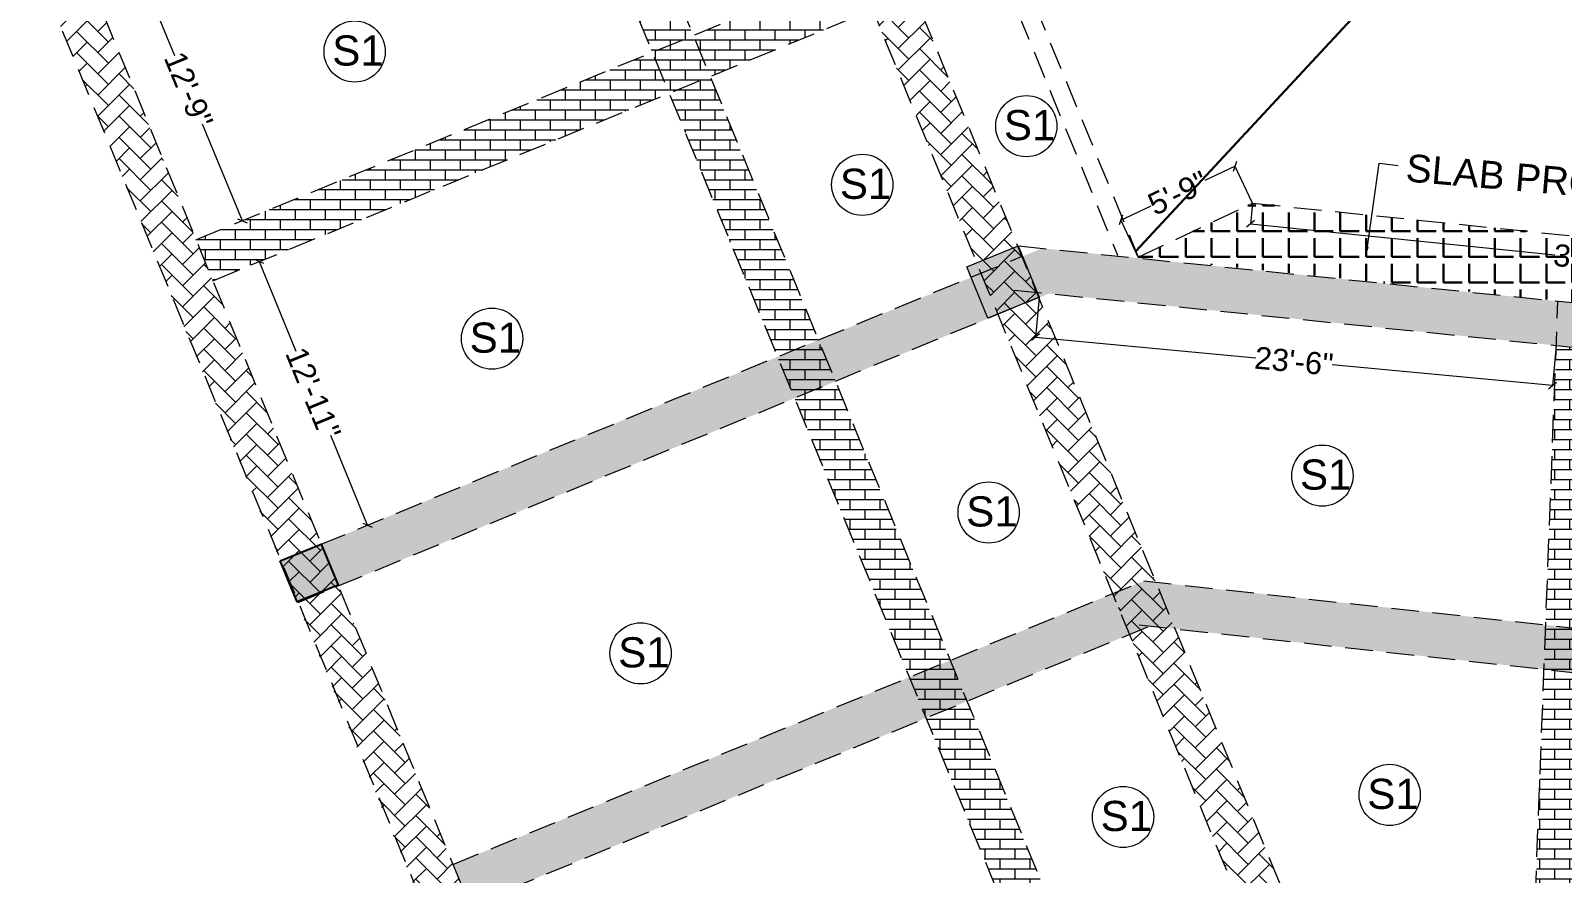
# Model space of a CAD drawing. Header units: inches. Extents: x -13956017 to 293115509, y -946740 to -305538.
# Drawn here: x 1189039 to 1189869, y -920366 to -919909 of the extents above; entities that cross this region are included whole.
import ezdxf

# ---------------------------------------------------------------- set-up
doc = ezdxf.new("R2010")
doc.units = ezdxf.units.IN
doc.header["$LTSCALE"] = 6
doc.header["$PDMODE"] = 2
doc.linetypes.add('CONTINOUS', pattern=[2000000.0, 1000000.0, 1000000.0])
doc.linetypes.add('DASHED2', pattern=[0.375, 0.25, -0.125])
for name, color, linetype in [('A-CUTOUT', 3, 'CONTINOUS'), ('DIM', 7, 'Continuous'), ('door', 5, 'Continuous')]:
    doc.layers.add(name, color=color, linetype=linetype)
for name, color, linetype, lineweight in [('COL MARK', 210, 'Continuous', 18), ('column', 240, 'Continuous', 25), ('v.b', 200, 'Continuous', 5), ('W', 250, 'Continuous', 5), ('wall', 7, 'Continuous', 30)]:
    doc.layers.add(name, color=color, linetype=linetype, lineweight=lineweight)
doc.styles.add('A', font='arial.ttf')
doc.styles.add('ARI', font='arial.ttf')
doc.dimstyles.new('Copy(2) of AA', dxfattribs={"dimtxt": 12, "dimasz": 4, "dimexe": 0.18, "dimexo": 0, "dimgap": 0.09, "dimtad": 0, "dimdec": 0, "dimzin": 0, "dimdsep": 46, "dimlunit": 3, "dimtxsty": 'ARI', "dimblk": 'OBLIQUE', "dimcen": 0.09, "dimclrd": 7, "dimclre": 7, "dimclrt": 7, "dimadec": 0, "dimazin": 0, "dimtfac": 1, "dimtdec": 0, "dimtofl": 0, "dimtmove": 0, "dimatfit": 3, "dimfxl": 1, "dimtolj": 1, "dimtzin": 0, "dimlwd": 5, "dimlwe": 5, "dimarcsym": 0})
pattern_1 = [(0, (-2423.1, -16103.0786), (0, 5.419344), []), (90, (-2423.1, -16103.0786), (-8.128, 5.419344), [5.419344, -5.419344])]

# ---------------------------------------------------------------- blocks, each defined once
blk = doc.blocks.new('_Oblique')
at = {"layer": 'DIM', "color": 0, "lineweight": -2}
blk.add_line((-0.5, -0.5), (0.5, 0.5), dxfattribs=at)
blk = doc.blocks.new('*D144')
at = {"layer": 'Defpoints', "color": 0, "ltscale": 6, "transparency": 16777216}
for p in [(1189095.16, -919870.37, -84.64), (1189153.48, -920012.29, -4170.56), (1189153.48, -920012.29)]:
    blk.add_point(p, dxfattribs=at)
at = {"layer": 'wall', "color": 7, "linetype": 'Continuous', "lineweight": 5, "ltscale": 6, "transparency": 16777216}
for p, q in [((1189095.16, -919870.37), (1189095.32, -919870.3)), ((1189095.16, -919870.37), (1189116.67, -919922.71)), ((1189153.48, -920012.29), (1189131.97, -919959.96)), ((1189153.48, -920012.29), (1189153.65, -920012.22))]:
    blk.add_line(p, q, dxfattribs=at)
at = {"layer": 'wall', "color": 7, "lineweight": 5, "ltscale": 6, "transparency": 16777216, "xscale": 4, "yscale": 4, "zscale": 4}
for p, rotation in [((1189095.16, -919870.37), 112.3405159884428), ((1189153.48, -920012.29), 292.3405159884428)]:
    blk.add_blockref('_Oblique', p, dxfattribs=dict(at, rotation=rotation))
at = {"layer": 'wall', "color": 7, "ltscale": 6, "transparency": 16777216, "insert": (1189124.32, -919941.33), "char_height": 12, "attachment_point": 5, "rotation": 292.34052, "style": 'ARI'}
blk.add_mtext('\\A1;12\'-9"', dxfattribs=at)
blk = doc.blocks.new('*D146')
at = {"layer": 'Defpoints', "color": 0, "ltscale": 6, "transparency": 16777216}
for p in [(1189162.61, -920034.5, -4170.56), (1189221.35, -920177.45, -84.64), (1189221.35, -920177.45)]:
    blk.add_point(p, dxfattribs=at)
at = {"layer": 'wall', "color": 7, "linetype": 'Continuous', "lineweight": 5, "ltscale": 6, "transparency": 16777216}
for p, q in [((1189162.61, -920034.5), (1189162.44, -920034.57)), ((1189162.61, -920034.5), (1189182.55, -920083.04)), ((1189221.35, -920177.45), (1189201.41, -920128.91)), ((1189221.35, -920177.45), (1189221.19, -920177.52))]:
    blk.add_line(p, q, dxfattribs=at)
at = {"layer": 'wall', "color": 7, "lineweight": 5, "ltscale": 6, "transparency": 16777216, "xscale": 4, "yscale": 4, "zscale": 4}
for p, rotation in [((1189162.61, -920034.5), 112.3405159883071), ((1189221.35, -920177.45), 292.3405159883071)]:
    blk.add_blockref('_Oblique', p, dxfattribs=dict(at, rotation=rotation))
at = {"layer": 'wall', "color": 7, "ltscale": 6, "transparency": 16777216, "insert": (1189191.98, -920105.97), "char_height": 12, "attachment_point": 5, "rotation": 292.34052, "style": 'ARI'}
blk.add_mtext('\\A1;12\'-11"', dxfattribs=at)
blk = doc.blocks.new('*D61')
at = {"layer": 'Defpoints', "color": 0, "ltscale": 6, "transparency": 16777216}
for p in [(1189585.5, -920053.75, -8022.88), (1189865.86, -920079.98, -8022.88), (1189863.83, -920101.69)]:
    blk.add_point(p, dxfattribs=at)
at = {"layer": 'wall', "color": 7, "lineweight": 5, "ltscale": 6, "transparency": 16777216}
for p, q in [((1189585.5, -920053.75), (1189583.45, -920075.63)), ((1189583.46, -920075.45), (1189702.93, -920086.63)), ((1189865.86, -920079.98), (1189863.81, -920101.87)), ((1189863.83, -920101.69), (1189744.36, -920090.51))]:
    blk.add_line(p, q, dxfattribs=at)
at = {"layer": 'wall', "color": 7, "lineweight": 5, "ltscale": 6, "transparency": 16777216, "xscale": 4, "yscale": 4, "zscale": 4}
for p, rotation in [((1189583.46, -920075.45), 174.6540254698924), ((1189863.83, -920101.69), 354.6540254698924)]:
    blk.add_blockref('_Oblique', p, dxfattribs=dict(at, rotation=rotation))
at = {"layer": 'wall', "color": 7, "ltscale": 6, "transparency": 16777216, "insert": (1189723.65, -920088.57), "char_height": 12, "attachment_point": 5, "rotation": 354.65403, "style": 'ARI'}
blk.add_mtext('\\A1;23\'-6"', dxfattribs=at)
blk = doc.blocks.new('*D68')
at = {"layer": 'Defpoints', "color": 0, "ltscale": 6, "transparency": 16777216}
for p in [(1189701.23, -920002.76, -1777.17), (1189629.79, -920011.94), (1189639.27, -920032.02, -1777.17)]:
    blk.add_point(p, dxfattribs=at)
at = {"layer": 'wall', "color": 7, "lineweight": 5, "ltscale": 6, "transparency": 16777216}
for p, q in [((1189691.75, -919982.68), (1189675.27, -919990.46)), ((1189701.23, -920002.76), (1189691.67, -919982.52)), ((1189629.79, -920011.94), (1189646.27, -920004.16)), ((1189639.27, -920032.02), (1189629.71, -920011.78))]:
    blk.add_line(p, q, dxfattribs=at)
at = {"layer": 'wall', "color": 7, "lineweight": 5, "ltscale": 6, "transparency": 16777216, "xscale": 4, "yscale": 4, "zscale": 4}
for p, rotation in [((1189691.75, -919982.68), 25.27710912377071), ((1189629.79, -920011.94), 205.2771091237707)]:
    blk.add_blockref('_Oblique', p, dxfattribs=dict(at, rotation=rotation))
at = {"layer": 'wall', "color": 7, "ltscale": 6, "transparency": 16777216, "insert": (1189660.77, -919997.31), "char_height": 12, "attachment_point": 5, "rotation": 25.27711, "style": 'ARI'}
blk.add_mtext('\\A1;5\'-9"', dxfattribs=at)
blk = doc.blocks.new('*D70')
at = {"layer": 'Defpoints', "color": 0, "ltscale": 6, "transparency": 16777216}
for p in [(1189701.23, -920002.76, -1777.17), (1189700.08, -920014), (1190072.48, -920040.76, -1777.17)]:
    blk.add_point(p, dxfattribs=at)
at = {"layer": 'wall', "color": 7, "lineweight": 5, "ltscale": 6, "transparency": 16777216}
for p, q in [((1189701.23, -920002.76), (1189700.06, -920014.17)), ((1189700.08, -920014), (1189865.12, -920030.88)), ((1190071.33, -920051.99), (1189906.3, -920035.1)), ((1190072.48, -920040.76), (1190071.31, -920052.17))]:
    blk.add_line(p, q, dxfattribs=at)
at = {"layer": 'wall', "color": 7, "lineweight": 5, "ltscale": 6, "transparency": 16777216, "xscale": 4, "yscale": 4, "zscale": 4}
for p, rotation in [((1189700.08, -920014), 174.156723704579), ((1190071.33, -920051.99), 354.156723704579)]:
    blk.add_blockref('_Oblique', p, dxfattribs=dict(at, rotation=rotation))
at = {"layer": 'wall', "color": 7, "ltscale": 6, "transparency": 16777216, "insert": (1189885.71, -920032.99), "char_height": 12, "attachment_point": 5, "rotation": 354.15672, "style": 'ARI'}
blk.add_mtext('\\A1;31\'-1"', dxfattribs=at)

msp = doc.modelspace()

# ---------------------------------------------------------------- hatches: boundary and pattern name
at = {"layer": 'A-CUTOUT', "lineweight": 0, "ltscale": 0.3}
h = msp.add_hatch(dxfattribs=at)
h.set_pattern_fill('AR-BRSTD', color=256, scale=0.08)
h.set_pattern_definition(pattern_1)
h.paths.add_polyline_path([(1189342.48, -919839.97), (1189317.43, -919779.02), (1189339.63, -919769.9), (1189669.3, -920572.06), (1189664.53, -920595.36), (1189654.61, -920599.44)])
h = msp.add_hatch(dxfattribs=at)
h.set_pattern_fill('AR-BRSTD', color=256, scale=0.08)
h.set_pattern_definition(pattern_1)
h.paths.add_polyline_path([(1189169.33, -920005.77), (1189128.34, -920022.62), (1189137.47, -920044.83), (1189562.02, -919870.35), (1189552.9, -919848.15)])
h = msp.add_hatch(dxfattribs=at)
h.set_pattern_fill('AR-BRSTD', color=256, scale=0.08)
h.set_pattern_definition(pattern_1)
h.paths.add_polyline_path([(1189840.3, -920757.53), (1189865.86, -920079.98), (1189889.78, -920082.43), (1189863.17, -920788.01), (1189839.28, -920784.66)])
h = msp.add_hatch(dxfattribs=at)
h.set_pattern_fill('AR-BRSTD', color=256, scale=0.08)
h.set_pattern_definition(pattern_1)
h.paths.add_polyline_path([(1189384.76, -920313.46), (1189642.25, -920207.72), (1190108.56, -920258.84), (1190468.8, -920443.91), (1190457.83, -920465.26), (1190101.54, -920282.21), (1189645.48, -920232.22), (1189276.76, -920383.75), (1189267.64, -920361.55)])
at = {"layer": 'COL MARK', "lineweight": 30}
h = msp.add_hatch(color=256, dxfattribs=at)
h.dxf.hatch_style = 1
h.paths.add_polyline_path([(1189546.34, -920037.4), (1189574.09, -920026), (1189585.5, -920053.75), (1189557.75, -920065.15)])
at = {"layer": 'column', "ltscale": 10}
h = msp.add_hatch(color=256, dxfattribs=at)
h.dxf.hatch_style = 1
h.paths.add_polyline_path([(1189174.03, -920196.9), (1189196.22, -920187.78), (1189205.35, -920209.98), (1189183.15, -920219.1)])
at = {"layer": 'door', "lineweight": 0, "ltscale": 0.3}
h = msp.add_hatch(dxfattribs=at)
h.set_pattern_fill('AR-HBONE', color=256, scale=0.08)
h.set_pattern_definition([(45, (58956.677, -18134.5755), (0, 11.494727835), [24.384, -8.128]), (135, (58962.424, -18128.828), (1e-15, 11.494727835), [24.384, -8.128])])
h.paths.add_polyline_path([(1189694.94, -920383.93), (1189313.57, -919455.92), (1189333.57, -919441.91), (1189717.58, -920375.9)])
h = msp.add_hatch(dxfattribs=at)
h.set_pattern_fill('AR-HBONE', color=256, scale=0.08)
h.set_pattern_definition([(45, (50177.4815, -18136.748), (0, 11.494727835), [24.384, -8.128]), (135, (50183.229, -18131.001), (1e-15, 11.494727835), [24.384, -8.128])])
h.paths.add_polyline_path([(1189047.82, -919889.83), (1189070.02, -919880.7), (1189407.19, -920701.12), (1189385.15, -920710.16)])
h = msp.add_hatch(dxfattribs=at)
h.set_pattern_fill('AR-HBONE', color=256, scale=0.08)
h.set_pattern_definition([(45, (-2423.1, -16103.0786), (0, 11.494727835), [24.384, -8.128]), (135, (-2417.353, -16097.331), (1e-15, 11.494727835), [24.384, -8.128])])
h.paths.add_polyline_path([(1189329.08, -920133.18), (1189587.15, -920027.28), (1190189.08, -920088.99), (1190554.94, -920276.25), (1190543.97, -920297.6), (1190183.72, -920112.51), (1189590.82, -920051.84), (1189205.52, -920210.41), (1189196.25, -920187.77)])
at = {"layer": 'wall', "ltscale": 6}
h = msp.add_hatch(dxfattribs=at)
h.set_pattern_fill('ANGLE', color=256, scale=2)
h.set_pattern_definition([(0, (-2423.1, -16103.079), (0, 13.97), [10.16, -3.81]), (90, (-2423.1, -16103.079), (-13.97, 9e-16), [10.16, -3.81])])
h.paths.add_polyline_path([(1189682.19, -920011.76), (1189701.23, -920002.76), (1190072.48, -920040.76), (1190127.3, -920082.92), (1189639.27, -920032.02)])

# ---------------------------------------------------------------- linework, layer by layer
at = {"layer": 'COL MARK', "elevation": -8022.88}
msp.add_lwpolyline([(1189546.34, -920037.4), (1189574.09, -920026), (1189585.5, -920053.75), (1189557.75, -920065.15)], close=True, dxfattribs=at)
at = {"layer": 'column', "ltscale": 10, "elevation": -8022.88}
msp.add_lwpolyline([(1189174.03, -920196.9), (1189196.22, -920187.78), (1189205.35, -920209.98), (1189183.15, -920219.1), (1189174.03, -920196.9)], dxfattribs=at)
at = {"layer": 'v.b', "linetype": 'DASHED2', "ltscale": 10}
for p, q in [((1189333.57, -919441.91, -5906.92), (1189728.54, -920402.56, -8028.72)), ((1189313.57, -919455.92, -5500.1), (1189706.34, -920411.68, -8028.72)), ((1189403.11, -919483.7, -8022.88), (1189628.03, -920030.98, -8022.88)), ((1189411.92, -919478.82, -8022.88), (1189639.27, -920032.02, -8022.88)), ((1189330.51, -919747.71, -4194.23), (1189676.81, -920590.32, -4194.23)), ((1189308.31, -919756.83, -4194.23), (1189654.61, -920599.44, -4194.23)), ((1189128.34, -920022.61, -8022.88), (1189552.89, -919848.14, -8022.88)), ((1189060.9, -919858.5, -8022.88), (1189416.32, -920723.32, -8022.88)), ((1189038.7, -919867.63, -8022.88), (1189395.28, -920731.96, -8037.56)), ((1189137.47, -920044.83, -7938.24), (1189562.02, -919870.35, -8022.88)), ((1189174.47, -920196.72, -8028.47), (1189576.37, -920031.55, -8022.88)), ((1189574.33, -920025.97, -8022.88), (1190186.17, -920088.58, -8022.88)), ((1189571.88, -920049.9, -8022.88), (1190183.72, -920112.51, -8022.88)), ((1189183.81, -920219.36, -8028.86), (1189585.5, -920053.75, -8022.88)), ((1189839.28, -920784.66, -8022.54), (1189866.77, -920055.89, -8022.88)), ((1189267.64, -920361.55, -8022.88), (1189642.25, -920207.72, -4108.82)), ((1189642.25, -920207.72, -4108.82), (1190108.56, -920258.84, -8022.88)), ((1189276.76, -920383.75, -8022.88), (1189651.34, -920229.81, -8022.83)), ((1189639.64, -920231.58, -4108.82), (1190105.95, -920282.7, -8022.88))]:
    msp.add_line(p, q, dxfattribs=at)
at = {"layer": 'v.b', "linetype": 'DASHED2', "ltscale": 10, "elevation": -1777.17}
msp.add_lwpolyline([(1189639.27, -920032.02), (1189701.23, -920002.76), (1190072.48, -920040.76), (1190127.3, -920082.92)], dxfattribs=at)
at = {"layer": 'W', "ltscale": 10}
for centre in [(1189214.37, -919920.54), (1189578.54, -919961), (1189489.6, -919992.83), (1189288.89, -920076.3), (1189739.07, -920150.59), (1189558.11, -920170.58), (1189369.41, -920247.02), (1189775.56, -920323.79), (1189631, -920335.78)]:
    msp.add_circle(centre, 16.6, dxfattribs=at)
at = {"layer": 'wall', "ltscale": 6}
msp.add_line((1189637.95, -920028.81, -1777.17), (1190245.64, -919374.53, -5680.3), dxfattribs=at)

# ---------------------------------------------------------------- texts
at = {"style": 'A'}
for p in [(1189202.21, -919928.15), (1189566.38, -919968.61), (1189477.44, -920000.44), (1189276.73, -920083.9), (1189726.91, -920158.2), (1189545.94, -920178.18), (1189357.25, -920254.63), (1189763.4, -920331.4), (1189618.84, -920343.39)]:
    msp.add_text('S1', height=16.356, dxfattribs=at).set_placement(p)
at = {"layer": 'wall', "lineweight": 25, "style": 'ARI'}
msp.add_text('SLAB PROJECTION', height=15, rotation=355.1177, dxfattribs=at).set_placement((1189783.88, -919990.94, -11907.36))

# ---------------------------------------------------------------- dimensions: what is measured, and where the dimension line sits
at = {"layer": 'wall', "ltscale": 6}
for p1, p2, picture, middle in [((1189095.16, -919870.37, -8022.88), (1189153.48, -920012.29, -12108.8), '*D144', (1189124.32, -919941.33, -7938.24)), ((1189162.61, -920034.5, -12108.8), (1189221.35, -920177.45, -8022.88), '*D146', (1189191.98, -920105.97, -7938.24))]:
    dim = msp.add_aligned_dim(p1=p1, p2=p2, distance=0, dimstyle='Copy(2) of AA', dxfattribs=at)
    dim.commit()
    dim.dimension.update_dxf_attribs({"geometry": picture, "text_midpoint": middle})
at = {"layer": 'wall', "color": 2, "ltscale": 6}
for p1, p2, distance, picture, middle in [((1189701.23, -920002.76, -1777.17), (1189639.27, -920032.02, -1777.17), -22.21, '*D68', (1189660.77, -919997.31)), ((1190072.48, -920040.76, -1777.17), (1189701.23, -920002.76, -1777.17), 11.29, '*D70', (1189885.71, -920032.99)), ((1189585.5, -920053.75, -8022.88), (1189865.86, -920079.98, -8022.88), -21.8, '*D61', (1189723.65, -920088.57))]:
    dim = msp.add_aligned_dim(p1=p1, p2=p2, distance=distance, dimstyle='Copy(2) of AA', override={"dimfxl": 0, "dimarcsym": 1}, dxfattribs=at)
    dim.commit()
    dim.dimension.update_dxf_attribs({"geometry": picture, "text_midpoint": middle})

# ---------------------------------------------------------------- leaders
msp.add_leader([(1189763.03, -920030.33), (1189769.86, -919981.05), (1189780.1, -919982.38)], dimstyle='Copy(2) of AA', override={"dimgap": 0.09, "dimtad": 0, "dimfxl": 0, "dimarcsym": 1}, dxfattribs=at)

doc.saveas('drawing.dxf')
